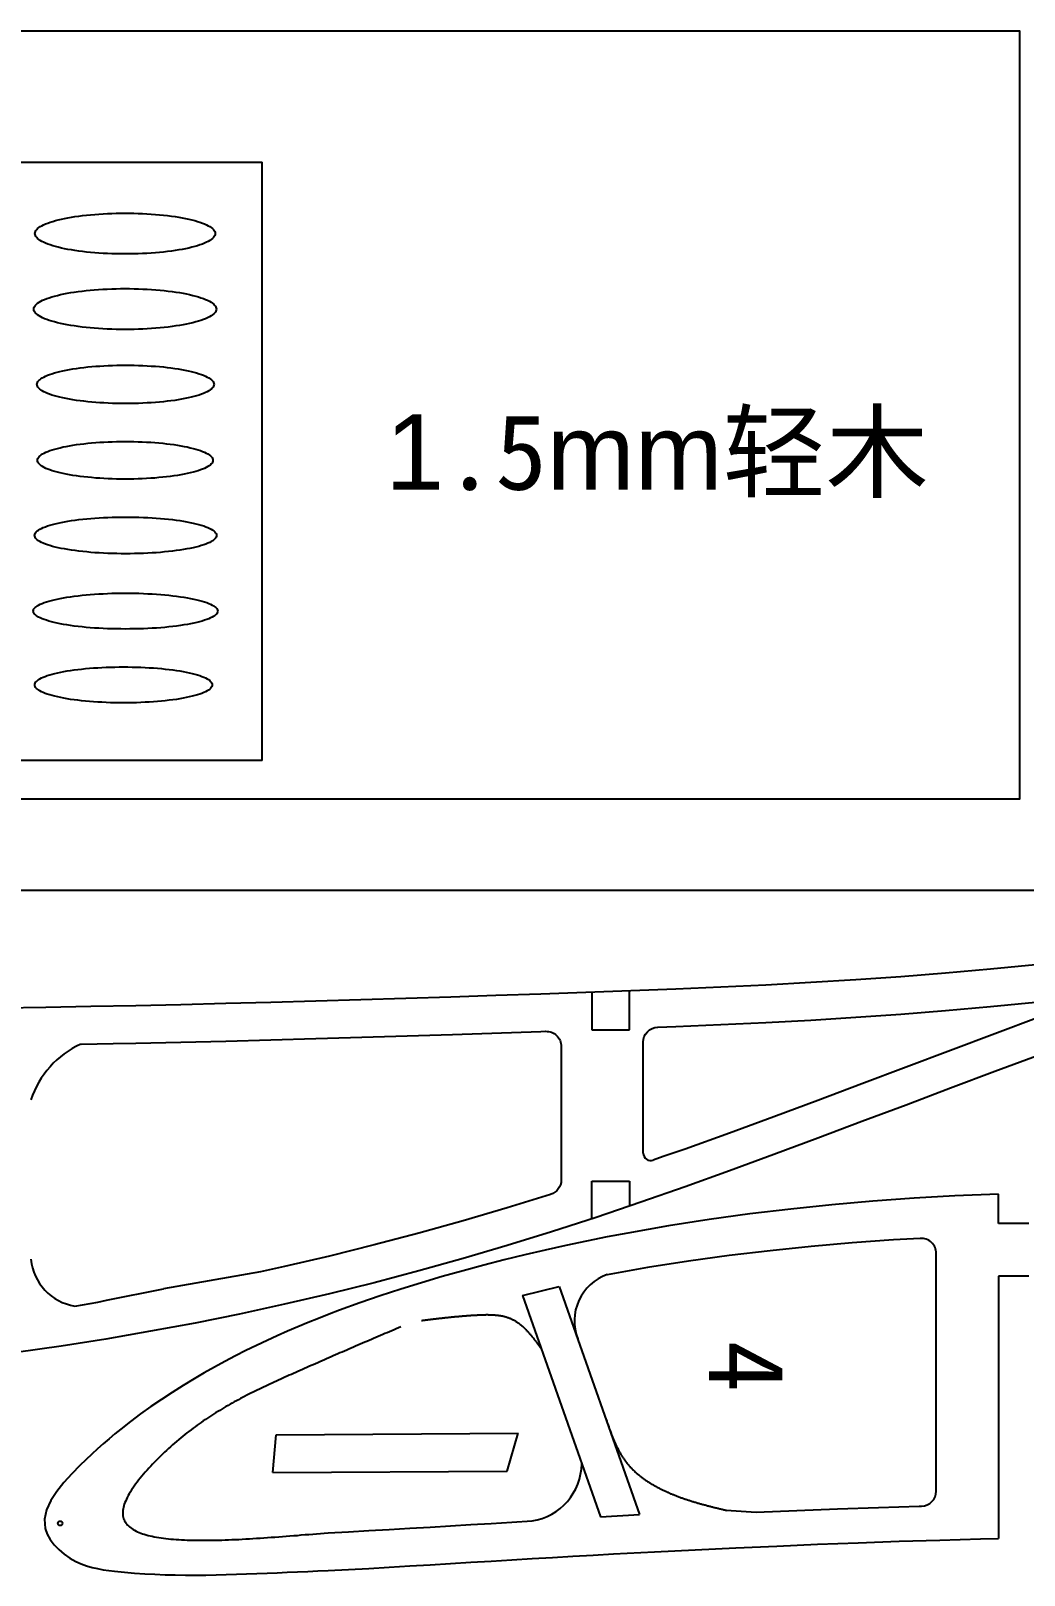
# Model space of a CAD drawing. Header units: inches. Extents: x 33 to 1703, y 106 to 883.
# Drawn here: x 263.7 to 395.2, y 634.8 to 839.3 of the extents above; entities that cross this region are included whole.
import ezdxf

# ---------------------------------------------------------------- set-up
doc = ezdxf.new("R2010")
doc.units = ezdxf.units.IN
doc.header["$MEASUREMENT"] = 0
doc.layers.add('7', color=7, linetype='Continuous')
doc.styles.get("Standard").update_dxf_attribs({"font": 'arial.ttf'})
doc.styles.add('样式_4', font='txt', dxfattribs={"height": 10})

msp = doc.modelspace()

# ---------------------------------------------------------------- linework, layer by layer
at = {"color": 0}
for p, q in [((258.41, 821.95), (294.32, 821.95)), ((294.32, 742.7), (294.32, 821.95)), ((294.32, 742.7), (261.13, 742.7))]:
    msp.add_line(p, q, dxfattribs=at)
msp.add_line((1034.3, 725.47), (34.3, 725.47))
at = {"color": 3}
for p, q in [((337.95, 712.03), (337.95, 707.03)), ((342.95, 707.03), (342.95, 712.21)), ((305.99, 705.98), (319.52, 706.4)), ((337.95, 707.03), (342.95, 707.03)), ((270.33, 705.12), (274.6, 705.19)), ((344.75, 690.68), (344.75, 692.09)), ((347.41, 690.21), (346.08, 689.74)), ((337.95, 681.98), (337.95, 686.98)), ((337.95, 686.98), (342.95, 686.98)), ((342.95, 686.98), (342.95, 683.66)), ((391.79, 681.37), (391.79, 685.25)), ((395.79, 681.37), (391.79, 681.37)), ((294.09, 674.96), (281.24, 672.69)), ((395.79, 674.37), (391.79, 674.37)), ((391.79, 674.37), (391.79, 639.63)), ((272.55, 670.93), (273.72, 671.2)), ((273.72, 671.2), (281.24, 672.69)), ((328.76, 671.81), (333.63, 673.02)), ((328.76, 671.81), (339.08, 642.51)), ((333.63, 673.02), (344.28, 642.78)), ((269.53, 670.42), (272.55, 670.93)), ((339.08, 642.51), (344.28, 642.78))]:
    msp.add_line(p, q, dxfattribs=at)
at = {"color": 4}
for p, q in [((295.7, 648.35), (296.15, 653.35)), ((296.15, 653.35), (328.21, 653.56)), ((326.76, 648.56), (328.21, 653.56)), ((295.7, 648.35), (326.76, 648.56))]:
    msp.add_line(p, q, dxfattribs=at)
msp.add_lwpolyline([(35.84, 839.35), (394.56, 839.35), (394.56, 737.58), (35.84, 737.58)], close=True)
at = {"color": 0}
for points in [[(288.09, 812.49, 0), (288.07, 812.36, 0), (288.03, 812.23, 0), (287.96, 812.1, 0), (287.86, 811.97, 0), (287.73, 811.84, 0), (287.57, 811.71, 0), (287.39, 811.58, 0), (287.18, 811.46, 0), (286.94, 811.34, 0), (286.68, 811.22, 0), (286.39, 811.1, 0), (286.08, 810.99, 0), (285.74, 810.88, 0), (285.38, 810.78, 0), (285, 810.68, 0), (284.59, 810.58, 0), (284.17, 810.49, 0), (283.73, 810.4, 0), (283.27, 810.32, 0), (282.79, 810.25, 0), (282.29, 810.17, 0), (281.78, 810.11, 0), (281.26, 810.05, 0), (280.73, 810, 0), (280.18, 809.95, 0), (279.62, 809.91, 0), (279.06, 809.87, 0), (278.49, 809.84, 0), (277.91, 809.82, 0), (277.33, 809.8, 0), (276.75, 809.79, 0), (276.16, 809.79, 0), (275.58, 809.79, 0), (274.99, 809.8, 0), (274.41, 809.82, 0), (273.83, 809.84, 0), (273.26, 809.87, 0), (272.7, 809.91, 0), (272.14, 809.95, 0), (271.6, 810, 0), (271.06, 810.05, 0), (270.54, 810.11, 0), (270.03, 810.17, 0), (269.53, 810.25, 0), (269.06, 810.32, 0), (268.59, 810.4, 0), (268.15, 810.49, 0), (267.73, 810.58, 0), (267.32, 810.68, 0), (266.94, 810.78, 0), (266.58, 810.88, 0), (266.24, 810.99, 0), (265.93, 811.1, 0), (265.64, 811.22, 0), (265.38, 811.34, 0), (265.14, 811.46, 0), (264.93, 811.58, 0), (264.75, 811.71, 0), (264.59, 811.84, 0), (264.46, 811.97, 0), (264.36, 812.1, 0), (264.29, 812.23, 0), (264.25, 812.36, 0), (264.23, 812.49, 0), (264.25, 812.63, 0), (264.29, 812.76, 0), (264.36, 812.89, 0), (264.46, 813.02, 0), (264.59, 813.15, 0), (264.75, 813.28, 0), (264.93, 813.41, 0), (265.14, 813.53, 0), (265.38, 813.65, 0), (265.64, 813.77, 0), (265.93, 813.89, 0), (266.24, 814, 0), (266.58, 814.11, 0), (266.94, 814.21, 0), (267.32, 814.31, 0), (267.73, 814.41, 0), (268.15, 814.5, 0), (268.59, 814.59, 0), (269.06, 814.67, 0), (269.53, 814.74, 0), (270.03, 814.81, 0), (270.54, 814.88, 0), (271.06, 814.94, 0), (271.6, 814.99, 0), (272.14, 815.04, 0), (272.7, 815.08, 0), (273.26, 815.12, 0), (273.83, 815.15, 0), (274.41, 815.17, 0), (274.99, 815.19, 0), (275.58, 815.2, 0), (276.16, 815.2, 0), (276.75, 815.2, 0), (277.33, 815.19, 0), (277.91, 815.17, 0), (278.49, 815.15, 0), (279.06, 815.12, 0), (279.62, 815.08, 0), (280.18, 815.04, 0), (280.73, 814.99, 0), (281.26, 814.94, 0), (281.78, 814.88, 0), (282.29, 814.81, 0), (282.79, 814.74, 0), (283.27, 814.67, 0), (283.73, 814.59, 0), (284.17, 814.5, 0), (284.59, 814.41, 0), (285, 814.31, 0), (285.38, 814.21, 0), (285.74, 814.11, 0), (286.08, 814, 0), (286.39, 813.89, 0), (286.68, 813.77, 0), (286.94, 813.65, 0), (287.18, 813.53, 0), (287.39, 813.41, 0), (287.57, 813.28, 0), (287.73, 813.15, 0), (287.86, 813.02, 0), (287.96, 812.89, 0), (288.03, 812.76, 0), (288.07, 812.63, 0), (288.09, 812.49, 0)], [(288.25, 802.49, 0), (288.23, 802.36, 0), (288.19, 802.23, 0), (288.12, 802.1, 0), (288.02, 801.97, 0), (287.89, 801.84, 0), (287.73, 801.71, 0), (287.54, 801.58, 0), (287.33, 801.46, 0), (287.09, 801.34, 0), (286.82, 801.22, 0), (286.53, 801.1, 0), (286.21, 800.99, 0), (285.87, 800.88, 0), (285.51, 800.78, 0), (285.12, 800.68, 0), (284.71, 800.58, 0), (284.28, 800.49, 0), (283.83, 800.4, 0), (283.36, 800.32, 0), (282.88, 800.25, 0), (282.38, 800.17, 0), (281.86, 800.11, 0), (281.33, 800.05, 0), (280.79, 800, 0), (280.23, 799.95, 0), (279.67, 799.91, 0), (279.1, 799.87, 0), (278.52, 799.84, 0), (277.93, 799.82, 0), (277.35, 799.8, 0), (276.75, 799.79, 0), (276.16, 799.79, 0), (275.57, 799.79, 0), (274.98, 799.8, 0), (274.39, 799.82, 0), (273.8, 799.84, 0), (273.22, 799.87, 0), (272.65, 799.91, 0), (272.09, 799.95, 0), (271.53, 800, 0), (270.99, 800.05, 0), (270.46, 800.11, 0), (269.95, 800.17, 0), (269.44, 800.25, 0), (268.96, 800.32, 0), (268.49, 800.4, 0), (268.04, 800.49, 0), (267.61, 800.58, 0), (267.2, 800.68, 0), (266.82, 800.78, 0), (266.45, 800.88, 0), (266.11, 800.99, 0), (265.79, 801.1, 0), (265.5, 801.22, 0), (265.23, 801.34, 0), (264.99, 801.46, 0), (264.78, 801.58, 0), (264.59, 801.71, 0), (264.43, 801.84, 0), (264.3, 801.97, 0), (264.2, 802.1, 0), (264.13, 802.23, 0), (264.09, 802.36, 0), (264.07, 802.49, 0), (264.09, 802.63, 0), (264.13, 802.76, 0), (264.2, 802.89, 0), (264.3, 803.02, 0), (264.43, 803.15, 0), (264.59, 803.28, 0), (264.78, 803.41, 0), (264.99, 803.53, 0), (265.23, 803.65, 0), (265.5, 803.77, 0), (265.79, 803.89, 0), (266.11, 804, 0), (266.45, 804.11, 0), (266.82, 804.21, 0), (267.2, 804.31, 0), (267.61, 804.41, 0), (268.04, 804.5, 0), (268.49, 804.59, 0), (268.96, 804.67, 0), (269.44, 804.74, 0), (269.95, 804.81, 0), (270.46, 804.88, 0), (270.99, 804.94, 0), (271.53, 804.99, 0), (272.09, 805.04, 0), (272.65, 805.08, 0), (273.22, 805.12, 0), (273.8, 805.15, 0), (274.39, 805.17, 0), (274.98, 805.19, 0), (275.57, 805.2, 0), (276.16, 805.2, 0), (276.75, 805.2, 0), (277.35, 805.19, 0), (277.93, 805.17, 0), (278.52, 805.15, 0), (279.1, 805.12, 0), (279.67, 805.08, 0), (280.23, 805.04, 0), (280.79, 804.99, 0), (281.33, 804.94, 0), (281.86, 804.88, 0), (282.38, 804.81, 0), (282.88, 804.74, 0), (283.36, 804.67, 0), (283.83, 804.59, 0), (284.28, 804.5, 0), (284.71, 804.41, 0), (285.12, 804.31, 0), (285.51, 804.21, 0), (285.87, 804.11, 0), (286.21, 804, 0), (286.53, 803.89, 0), (286.82, 803.77, 0), (287.09, 803.65, 0), (287.33, 803.53, 0), (287.54, 803.41, 0), (287.73, 803.28, 0), (287.89, 803.15, 0), (288.02, 803.02, 0), (288.12, 802.89, 0), (288.19, 802.76, 0), (288.23, 802.63, 0), (288.25, 802.49, 0)], [(287.94, 792.52, 0), (287.92, 792.39, 0), (287.88, 792.27, 0), (287.81, 792.14, 0), (287.71, 792.02, 0), (287.59, 791.9, 0), (287.43, 791.78, 0), (287.25, 791.66, 0), (287.05, 791.54, 0), (286.81, 791.43, 0), (286.55, 791.32, 0), (286.27, 791.21, 0), (285.96, 791.1, 0), (285.63, 791, 0), (285.28, 790.9, 0), (284.9, 790.81, 0), (284.51, 790.72, 0), (284.09, 790.63, 0), (283.65, 790.55, 0), (283.2, 790.47, 0), (282.73, 790.4, 0), (282.24, 790.34, 0), (281.74, 790.27, 0), (281.23, 790.22, 0), (280.7, 790.17, 0), (280.17, 790.12, 0), (279.62, 790.08, 0), (279.07, 790.05, 0), (278.51, 790.02, 0), (277.94, 790, 0), (277.37, 789.99, 0), (276.8, 789.98, 0), (276.22, 789.97, 0), (275.65, 789.98, 0), (275.07, 789.99, 0), (274.5, 790, 0), (273.94, 790.02, 0), (273.37, 790.05, 0), (272.82, 790.08, 0), (272.27, 790.12, 0), (271.74, 790.17, 0), (271.21, 790.22, 0), (270.7, 790.27, 0), (270.2, 790.34, 0), (269.71, 790.4, 0), (269.24, 790.47, 0), (268.79, 790.55, 0), (268.35, 790.63, 0), (267.94, 790.72, 0), (267.54, 790.81, 0), (267.16, 790.9, 0), (266.81, 791, 0), (266.48, 791.1, 0), (266.17, 791.21, 0), (265.89, 791.32, 0), (265.63, 791.43, 0), (265.4, 791.54, 0), (265.19, 791.66, 0), (265.01, 791.78, 0), (264.86, 791.9, 0), (264.73, 792.02, 0), (264.63, 792.14, 0), (264.56, 792.27, 0), (264.52, 792.39, 0), (264.5, 792.52, 0), (264.52, 792.64, 0), (264.56, 792.77, 0), (264.63, 792.89, 0), (264.73, 793.01, 0), (264.86, 793.13, 0), (265.01, 793.26, 0), (265.19, 793.37, 0), (265.4, 793.49, 0), (265.63, 793.6, 0), (265.89, 793.72, 0), (266.17, 793.82, 0), (266.48, 793.93, 0), (266.81, 794.03, 0), (267.16, 794.13, 0), (267.54, 794.22, 0), (267.94, 794.31, 0), (268.35, 794.4, 0), (268.79, 794.48, 0), (269.24, 794.56, 0), (269.71, 794.63, 0), (270.2, 794.7, 0), (270.7, 794.76, 0), (271.21, 794.82, 0), (271.74, 794.87, 0), (272.27, 794.91, 0), (272.82, 794.95, 0), (273.37, 794.98, 0), (273.94, 795.01, 0), (274.5, 795.03, 0), (275.07, 795.05, 0), (275.65, 795.06, 0), (276.22, 795.06, 0), (276.8, 795.06, 0), (277.37, 795.05, 0), (277.94, 795.03, 0), (278.51, 795.01, 0), (279.07, 794.98, 0), (279.62, 794.95, 0), (280.17, 794.91, 0), (280.7, 794.87, 0), (281.23, 794.82, 0), (281.74, 794.76, 0), (282.24, 794.7, 0), (282.73, 794.63, 0), (283.2, 794.56, 0), (283.65, 794.48, 0), (284.09, 794.4, 0), (284.51, 794.31, 0), (284.9, 794.22, 0), (285.28, 794.13, 0), (285.63, 794.03, 0), (285.96, 793.93, 0), (286.27, 793.82, 0), (286.55, 793.72, 0), (286.81, 793.6, 0), (287.05, 793.49, 0), (287.25, 793.37, 0), (287.43, 793.26, 0), (287.59, 793.13, 0), (287.71, 793.01, 0), (287.81, 792.89, 0), (287.88, 792.77, 0), (287.92, 792.64, 0), (287.94, 792.52, 0)], [(287.79, 782.46, 0), (287.78, 782.34, 0), (287.74, 782.21, 0), (287.67, 782.09, 0), (287.57, 781.97, 0), (287.45, 781.85, 0), (287.29, 781.74, 0), (287.12, 781.62, 0), (286.91, 781.51, 0), (286.68, 781.39, 0), (286.42, 781.28, 0), (286.14, 781.18, 0), (285.84, 781.07, 0), (285.51, 780.98, 0), (285.16, 780.88, 0), (284.79, 780.79, 0), (284.39, 780.7, 0), (283.98, 780.61, 0), (283.55, 780.53, 0), (283.1, 780.46, 0), (282.63, 780.39, 0), (282.15, 780.32, 0), (281.65, 780.26, 0), (281.15, 780.21, 0), (280.62, 780.16, 0), (280.09, 780.11, 0), (279.55, 780.08, 0), (279, 780.04, 0), (278.44, 780.02, 0), (277.88, 780, 0), (277.32, 779.98, 0), (276.75, 779.97, 0), (276.18, 779.97, 0), (275.61, 779.97, 0), (275.04, 779.98, 0), (274.47, 780, 0), (273.91, 780.02, 0), (273.36, 780.04, 0), (272.81, 780.08, 0), (272.27, 780.11, 0), (271.73, 780.16, 0), (271.21, 780.21, 0), (270.7, 780.26, 0), (270.21, 780.32, 0), (269.73, 780.39, 0), (269.26, 780.46, 0), (268.81, 780.53, 0), (268.38, 780.61, 0), (267.96, 780.7, 0), (267.57, 780.79, 0), (267.2, 780.88, 0), (266.85, 780.98, 0), (266.52, 781.07, 0), (266.22, 781.18, 0), (265.93, 781.28, 0), (265.68, 781.39, 0), (265.45, 781.51, 0), (265.24, 781.62, 0), (265.06, 781.74, 0), (264.91, 781.85, 0), (264.79, 781.97, 0), (264.69, 782.09, 0), (264.62, 782.21, 0), (264.58, 782.34, 0), (264.56, 782.46, 0), (264.58, 782.58, 0), (264.62, 782.7, 0), (264.69, 782.82, 0), (264.79, 782.94, 0), (264.91, 783.06, 0), (265.06, 783.18, 0), (265.24, 783.3, 0), (265.45, 783.41, 0), (265.68, 783.52, 0), (265.93, 783.63, 0), (266.22, 783.74, 0), (266.52, 783.84, 0), (266.85, 783.94, 0), (267.2, 784.04, 0), (267.57, 784.13, 0), (267.96, 784.22, 0), (268.38, 784.3, 0), (268.81, 784.38, 0), (269.26, 784.46, 0), (269.73, 784.53, 0), (270.21, 784.59, 0), (270.7, 784.65, 0), (271.21, 784.71, 0), (271.73, 784.76, 0), (272.27, 784.8, 0), (272.81, 784.84, 0), (273.36, 784.87, 0), (273.91, 784.9, 0), (274.47, 784.92, 0), (275.04, 784.93, 0), (275.61, 784.94, 0), (276.18, 784.95, 0), (276.75, 784.94, 0), (277.32, 784.93, 0), (277.88, 784.92, 0), (278.44, 784.9, 0), (279, 784.87, 0), (279.55, 784.84, 0), (280.09, 784.8, 0), (280.62, 784.76, 0), (281.15, 784.71, 0), (281.65, 784.65, 0), (282.15, 784.59, 0), (282.63, 784.53, 0), (283.1, 784.46, 0), (283.55, 784.38, 0), (283.98, 784.3, 0), (284.39, 784.22, 0), (284.79, 784.13, 0), (285.16, 784.04, 0), (285.51, 783.94, 0), (285.84, 783.84, 0), (286.14, 783.74, 0), (286.42, 783.63, 0), (286.68, 783.52, 0), (286.91, 783.41, 0), (287.12, 783.3, 0), (287.29, 783.18, 0), (287.45, 783.06, 0), (287.57, 782.94, 0), (287.67, 782.82, 0), (287.74, 782.7, 0), (287.78, 782.58, 0), (287.79, 782.46, 0)], [(288.28, 772.51, 0), (288.27, 772.39, 0), (288.22, 772.27, 0), (288.15, 772.15, 0), (288.05, 772.04, 0), (287.92, 771.92, 0), (287.76, 771.8, 0), (287.58, 771.69, 0), (287.36, 771.58, 0), (287.12, 771.47, 0), (286.86, 771.36, 0), (286.57, 771.26, 0), (286.25, 771.16, 0), (285.91, 771.06, 0), (285.55, 770.97, 0), (285.16, 770.88, 0), (284.75, 770.79, 0), (284.32, 770.71, 0), (283.88, 770.63, 0), (283.41, 770.56, 0), (282.93, 770.49, 0), (282.43, 770.42, 0), (281.91, 770.36, 0), (281.38, 770.31, 0), (280.84, 770.26, 0), (280.29, 770.22, 0), (279.73, 770.18, 0), (279.16, 770.15, 0), (278.58, 770.12, 0), (278, 770.1, 0), (277.41, 770.09, 0), (276.82, 770.08, 0), (276.23, 770.08, 0), (275.64, 770.08, 0), (275.05, 770.09, 0), (274.46, 770.1, 0), (273.88, 770.12, 0), (273.3, 770.15, 0), (272.73, 770.18, 0), (272.17, 770.22, 0), (271.62, 770.26, 0), (271.08, 770.31, 0), (270.55, 770.36, 0), (270.04, 770.42, 0), (269.54, 770.49, 0), (269.05, 770.56, 0), (268.59, 770.63, 0), (268.14, 770.71, 0), (267.71, 770.79, 0), (267.3, 770.88, 0), (266.92, 770.97, 0), (266.55, 771.06, 0), (266.21, 771.16, 0), (265.9, 771.26, 0), (265.61, 771.36, 0), (265.34, 771.47, 0), (265.1, 771.58, 0), (264.89, 771.69, 0), (264.7, 771.8, 0), (264.54, 771.92, 0), (264.41, 772.04, 0), (264.31, 772.15, 0), (264.24, 772.27, 0), (264.2, 772.39, 0), (264.18, 772.51, 0), (264.2, 772.63, 0), (264.24, 772.75, 0), (264.31, 772.87, 0), (264.41, 772.99, 0), (264.54, 773.1, 0), (264.7, 773.22, 0), (264.89, 773.33, 0), (265.1, 773.44, 0), (265.34, 773.55, 0), (265.61, 773.66, 0), (265.9, 773.76, 0), (266.21, 773.86, 0), (266.55, 773.96, 0), (266.92, 774.05, 0), (267.3, 774.15, 0), (267.71, 774.23, 0), (268.14, 774.31, 0), (268.59, 774.39, 0), (269.05, 774.47, 0), (269.54, 774.53, 0), (270.04, 774.6, 0), (270.55, 774.66, 0), (271.08, 774.71, 0), (271.62, 774.76, 0), (272.17, 774.8, 0), (272.73, 774.84, 0), (273.3, 774.87, 0), (273.88, 774.9, 0), (274.46, 774.92, 0), (275.05, 774.93, 0), (275.64, 774.94, 0), (276.23, 774.94, 0), (276.82, 774.94, 0), (277.41, 774.93, 0), (278, 774.92, 0), (278.58, 774.9, 0), (279.16, 774.87, 0), (279.73, 774.84, 0), (280.29, 774.8, 0), (280.84, 774.76, 0), (281.38, 774.71, 0), (281.91, 774.66, 0), (282.43, 774.6, 0), (282.93, 774.53, 0), (283.41, 774.47, 0), (283.88, 774.39, 0), (284.32, 774.31, 0), (284.75, 774.23, 0), (285.16, 774.15, 0), (285.55, 774.05, 0), (285.91, 773.96, 0), (286.25, 773.86, 0), (286.57, 773.76, 0), (286.86, 773.66, 0), (287.12, 773.55, 0), (287.36, 773.44, 0), (287.58, 773.33, 0), (287.76, 773.22, 0), (287.92, 773.1, 0), (288.05, 772.99, 0), (288.15, 772.87, 0), (288.22, 772.75, 0), (288.27, 772.63, 0), (288.28, 772.51, 0)], [(288.42, 762.48, 0), (288.41, 762.37, 0), (288.36, 762.25, 0), (288.29, 762.13, 0), (288.19, 762.02, 0), (288.05, 761.9, 0), (287.9, 761.79, 0), (287.71, 761.68, 0), (287.49, 761.57, 0), (287.25, 761.47, 0), (286.98, 761.36, 0), (286.68, 761.26, 0), (286.36, 761.16, 0), (286.02, 761.07, 0), (285.65, 760.97, 0), (285.26, 760.88, 0), (284.84, 760.8, 0), (284.41, 760.72, 0), (283.96, 760.64, 0), (283.48, 760.57, 0), (282.99, 760.5, 0), (282.49, 760.44, 0), (281.97, 760.38, 0), (281.43, 760.33, 0), (280.88, 760.28, 0), (280.32, 760.24, 0), (279.76, 760.21, 0), (279.18, 760.17, 0), (278.59, 760.15, 0), (278, 760.13, 0), (277.41, 760.11, 0), (276.81, 760.11, 0), (276.21, 760.1, 0), (275.61, 760.11, 0), (275.01, 760.11, 0), (274.42, 760.13, 0), (273.83, 760.15, 0), (273.24, 760.17, 0), (272.67, 760.21, 0), (272.1, 760.24, 0), (271.54, 760.28, 0), (270.99, 760.33, 0), (270.46, 760.38, 0), (269.93, 760.44, 0), (269.43, 760.5, 0), (268.94, 760.57, 0), (268.47, 760.64, 0), (268.01, 760.72, 0), (267.58, 760.8, 0), (267.16, 760.88, 0), (266.77, 760.97, 0), (266.4, 761.07, 0), (266.06, 761.16, 0), (265.74, 761.26, 0), (265.44, 761.36, 0), (265.17, 761.47, 0), (264.93, 761.57, 0), (264.71, 761.68, 0), (264.53, 761.79, 0), (264.37, 761.9, 0), (264.24, 762.02, 0), (264.13, 762.13, 0), (264.06, 762.25, 0), (264.02, 762.37, 0), (264, 762.48, 0), (264.02, 762.6, 0), (264.06, 762.72, 0), (264.13, 762.83, 0), (264.24, 762.95, 0), (264.37, 763.06, 0), (264.53, 763.17, 0), (264.71, 763.28, 0), (264.93, 763.39, 0), (265.17, 763.5, 0), (265.44, 763.61, 0), (265.74, 763.71, 0), (266.06, 763.81, 0), (266.4, 763.9, 0), (266.77, 763.99, 0), (267.16, 764.08, 0), (267.58, 764.17, 0), (268.01, 764.25, 0), (268.47, 764.32, 0), (268.94, 764.39, 0), (269.43, 764.46, 0), (269.93, 764.52, 0), (270.46, 764.58, 0), (270.99, 764.63, 0), (271.54, 764.68, 0), (272.1, 764.72, 0), (272.67, 764.76, 0), (273.24, 764.79, 0), (273.83, 764.82, 0), (274.42, 764.84, 0), (275.01, 764.85, 0), (275.61, 764.86, 0), (276.21, 764.86, 0), (276.81, 764.86, 0), (277.41, 764.85, 0), (278, 764.84, 0), (278.59, 764.82, 0), (279.18, 764.79, 0), (279.76, 764.76, 0), (280.32, 764.72, 0), (280.88, 764.68, 0), (281.43, 764.63, 0), (281.97, 764.58, 0), (282.49, 764.52, 0), (282.99, 764.46, 0), (283.48, 764.39, 0), (283.96, 764.32, 0), (284.41, 764.25, 0), (284.84, 764.17, 0), (285.26, 764.08, 0), (285.65, 763.99, 0), (286.02, 763.9, 0), (286.36, 763.81, 0), (286.68, 763.71, 0), (286.98, 763.61, 0), (287.25, 763.5, 0), (287.49, 763.39, 0), (287.71, 763.28, 0), (287.9, 763.17, 0), (288.05, 763.06, 0), (288.19, 762.95, 0), (288.29, 762.83, 0), (288.36, 762.72, 0), (288.41, 762.6, 0), (288.42, 762.48, 0)], [(287.71, 752.71, 0), (287.69, 752.59, 0), (287.65, 752.47, 0), (287.58, 752.36, 0), (287.48, 752.24, 0), (287.36, 752.13, 0), (287.2, 752.02, 0), (287.02, 751.9, 0), (286.81, 751.8, 0), (286.58, 751.69, 0), (286.32, 751.58, 0), (286.04, 751.48, 0), (285.73, 751.38, 0), (285.4, 751.29, 0), (285.04, 751.2, 0), (284.66, 751.11, 0), (284.27, 751.02, 0), (283.85, 750.94, 0), (283.41, 750.87, 0), (282.96, 750.79, 0), (282.48, 750.73, 0), (282, 750.66, 0), (281.49, 750.61, 0), (280.98, 750.55, 0), (280.45, 750.51, 0), (279.91, 750.47, 0), (279.37, 750.43, 0), (278.81, 750.4, 0), (278.25, 750.37, 0), (277.68, 750.35, 0), (277.1, 750.34, 0), (276.53, 750.33, 0), (275.95, 750.33, 0), (275.38, 750.33, 0), (274.8, 750.34, 0), (274.23, 750.35, 0), (273.66, 750.37, 0), (273.1, 750.4, 0), (272.54, 750.43, 0), (271.99, 750.47, 0), (271.45, 750.51, 0), (270.93, 750.55, 0), (270.41, 750.61, 0), (269.91, 750.66, 0), (269.42, 750.73, 0), (268.95, 750.79, 0), (268.49, 750.87, 0), (268.06, 750.94, 0), (267.64, 751.02, 0), (267.24, 751.11, 0), (266.86, 751.2, 0), (266.51, 751.29, 0), (266.18, 751.38, 0), (265.87, 751.48, 0), (265.58, 751.58, 0), (265.32, 751.69, 0), (265.09, 751.8, 0), (264.88, 751.9, 0), (264.7, 752.02, 0), (264.55, 752.13, 0), (264.42, 752.24, 0), (264.32, 752.36, 0), (264.25, 752.47, 0), (264.21, 752.59, 0), (264.2, 752.71, 0), (264.21, 752.82, 0), (264.25, 752.94, 0), (264.32, 753.06, 0), (264.42, 753.17, 0), (264.55, 753.28, 0), (264.7, 753.4, 0), (264.88, 753.51, 0), (265.09, 753.62, 0), (265.32, 753.72, 0), (265.58, 753.83, 0), (265.87, 753.93, 0), (266.18, 754.03, 0), (266.51, 754.12, 0), (266.86, 754.22, 0), (267.24, 754.3, 0), (267.64, 754.39, 0), (268.06, 754.47, 0), (268.49, 754.55, 0), (268.95, 754.62, 0), (269.42, 754.69, 0), (269.91, 754.75, 0), (270.41, 754.81, 0), (270.93, 754.86, 0), (271.45, 754.91, 0), (271.99, 754.95, 0), (272.54, 754.98, 0), (273.1, 755.02, 0), (273.66, 755.04, 0), (274.23, 755.06, 0), (274.8, 755.07, 0), (275.38, 755.08, 0), (275.95, 755.09, 0), (276.53, 755.08, 0), (277.1, 755.07, 0), (277.68, 755.06, 0), (278.25, 755.04, 0), (278.81, 755.02, 0), (279.37, 754.98, 0), (279.91, 754.95, 0), (280.45, 754.91, 0), (280.98, 754.86, 0), (281.49, 754.81, 0), (282, 754.75, 0), (282.48, 754.69, 0), (282.96, 754.62, 0), (283.41, 754.55, 0), (283.85, 754.47, 0), (284.27, 754.39, 0), (284.66, 754.3, 0), (285.04, 754.22, 0), (285.4, 754.12, 0), (285.73, 754.03, 0), (286.04, 753.93, 0), (286.32, 753.83, 0), (286.58, 753.72, 0), (286.81, 753.62, 0), (287.02, 753.51, 0), (287.2, 753.4, 0), (287.36, 753.28, 0), (287.48, 753.17, 0), (287.58, 753.06, 0), (287.65, 752.94, 0), (287.69, 752.82, 0), (287.71, 752.71, 0)]]:
    msp.add_polyline3d(points, dxfattribs=at)
at = {"color": 3}
for points in [[(315.4, 668.51, 0), (315.49, 668.52, 0), (315.58, 668.53, 0), (315.67, 668.54, 0), (315.76, 668.55, 0), (315.85, 668.56, 0), (315.93, 668.58, 0), (316.02, 668.59, 0), (316.11, 668.6, 0), (316.2, 668.61, 0), (316.29, 668.62, 0), (316.38, 668.63, 0), (316.47, 668.64, 0), (316.56, 668.65, 0), (316.65, 668.66, 0), (316.74, 668.67, 0), (316.83, 668.68, 0), (316.92, 668.69, 0), (317.01, 668.71, 0), (317.1, 668.72, 0), (317.19, 668.73, 0), (317.28, 668.74, 0), (317.37, 668.75, 0), (317.46, 668.76, 0), (317.55, 668.77, 0), (317.64, 668.78, 0), (317.73, 668.79, 0), (317.82, 668.8, 0), (317.91, 668.81, 0), (318, 668.82, 0), (318.09, 668.83, 0), (318.19, 668.84, 0), (318.28, 668.85, 0), (318.37, 668.86, 0), (318.46, 668.87, 0), (318.55, 668.88, 0), (318.64, 668.89, 0), (318.73, 668.9, 0), (318.82, 668.91, 0), (318.91, 668.92, 0), (319, 668.93, 0), (319.09, 668.94, 0), (319.19, 668.95, 0), (319.28, 668.96, 0), (319.37, 668.97, 0), (319.46, 668.98, 0), (319.55, 668.98, 0), (319.64, 668.99, 0), (319.73, 669, 0), (319.83, 669.01, 0), (319.92, 669.02, 0), (320.01, 669.03, 0), (320.1, 669.04, 0), (320.19, 669.05, 0), (320.29, 669.05, 0), (320.38, 669.06, 0), (320.47, 669.07, 0), (320.56, 669.08, 0), (320.66, 669.09, 0), (320.75, 669.09, 0), (320.84, 669.1, 0), (320.94, 669.11, 0), (321.03, 669.12, 0), (321.12, 669.12, 0), (321.22, 669.13, 0), (321.31, 669.14, 0), (321.4, 669.15, 0), (321.5, 669.15, 0), (321.59, 669.16, 0), (321.69, 669.17, 0), (321.78, 669.17, 0), (321.87, 669.18, 0), (321.97, 669.19, 0), (322.06, 669.19, 0), (322.16, 669.2, 0), (322.25, 669.21, 0), (322.35, 669.21, 0), (322.44, 669.22, 0), (322.54, 669.22, 0), (322.63, 669.23, 0), (322.73, 669.23, 0), (322.82, 669.24, 0), (322.92, 669.24, 0), (323.02, 669.25, 0), (323.11, 669.25, 0), (323.21, 669.26, 0), (323.3, 669.26, 0), (323.4, 669.26, 0), (323.5, 669.27, 0), (323.59, 669.27, 0), (323.69, 669.27, 0), (323.78, 669.27, 0), (323.88, 669.27, 0), (323.97, 669.28, 0), (324.07, 669.28, 0), (324.17, 669.28, 0), (324.26, 669.27, 0), (324.36, 669.27, 0), (324.45, 669.27, 0), (324.55, 669.27, 0), (324.64, 669.26, 0), (324.73, 669.26, 0), (324.83, 669.26, 0), (324.92, 669.25, 0), (325.02, 669.24, 0), (325.11, 669.24, 0), (325.2, 669.23, 0), (325.29, 669.22, 0), (325.39, 669.21, 0), (325.48, 669.2, 0), (325.57, 669.19, 0), (325.66, 669.18, 0), (325.75, 669.16, 0), (325.84, 669.15, 0), (325.93, 669.13, 0), (326.02, 669.12, 0), (326.11, 669.1, 0), (326.2, 669.08, 0), (326.28, 669.06, 0), (326.37, 669.04, 0), (326.46, 669.02, 0), (326.54, 668.99, 0), (326.63, 668.97, 0), (326.71, 668.94, 0), (326.8, 668.92, 0), (326.88, 668.89, 0), (326.97, 668.86, 0), (327.05, 668.83, 0), (327.13, 668.79, 0), (327.21, 668.76, 0), (327.29, 668.72, 0), (327.37, 668.69, 0), (327.45, 668.65, 0), (327.53, 668.61, 0), (327.6, 668.57, 0), (327.68, 668.53, 0), (327.76, 668.48, 0), (327.83, 668.44, 0), (327.91, 668.39, 0), (327.98, 668.34, 0), (328.05, 668.29, 0), (328.13, 668.25, 0), (328.2, 668.19, 0), (328.27, 668.14, 0), (328.34, 668.09, 0), (328.41, 668.03, 0), (328.48, 667.98, 0), (328.55, 667.92, 0), (328.62, 667.86, 0), (328.69, 667.81, 0), (328.76, 667.75, 0), (328.82, 667.69, 0), (328.89, 667.62, 0), (328.96, 667.56, 0), (329.02, 667.5, 0), (329.09, 667.43, 0), (329.15, 667.37, 0), (329.22, 667.3, 0), (329.28, 667.24, 0), (329.35, 667.17, 0), (329.41, 667.1, 0), (329.47, 667.03, 0), (329.54, 666.96, 0), (329.6, 666.89, 0), (329.66, 666.82, 0), (329.72, 666.75, 0), (329.78, 666.68, 0), (329.84, 666.6, 0), (329.9, 666.53, 0), (329.97, 666.46, 0), (330.03, 666.38, 0), (330.09, 666.31, 0), (330.15, 666.23, 0), (330.21, 666.16, 0), (330.26, 666.08, 0), (330.32, 666, 0), (330.38, 665.93, 0), (330.44, 665.85, 0), (330.5, 665.77, 0), (330.56, 665.69, 0), (330.62, 665.62, 0), (330.68, 665.54, 0), (330.73, 665.46, 0), (330.79, 665.38, 0), (330.85, 665.3, 0), (330.91, 665.22, 0), (330.96, 665.14, 0), (331.02, 665.06, 0), (331.08, 664.98, 0), (331.14, 664.9, 0), (331.2, 664.82, 0), (331.25, 664.74, 0)], [(312.67, 667.66, 0), (312.37, 667.53, 0), (312.07, 667.4, 0), (311.77, 667.27, 0), (311.47, 667.15, 0), (311.17, 667.02, 0), (310.87, 666.89, 0), (310.57, 666.76, 0), (310.27, 666.63, 0), (309.97, 666.5, 0), (309.67, 666.38, 0), (309.37, 666.25, 0), (309.07, 666.12, 0), (308.77, 665.99, 0), (308.47, 665.86, 0), (308.17, 665.73, 0), (307.88, 665.61, 0), (307.58, 665.48, 0), (307.28, 665.35, 0), (306.98, 665.22, 0), (306.68, 665.09, 0), (306.39, 664.96, 0), (306.09, 664.84, 0), (305.79, 664.71, 0), (305.5, 664.58, 0), (305.2, 664.45, 0), (304.9, 664.32, 0), (304.61, 664.2, 0), (304.31, 664.07, 0), (304.02, 663.94, 0), (303.72, 663.81, 0), (303.43, 663.68, 0), (303.13, 663.55, 0), (302.84, 663.42, 0), (302.54, 663.3, 0), (302.25, 663.17, 0), (301.96, 663.04, 0), (301.66, 662.91, 0), (301.37, 662.78, 0), (301.08, 662.65, 0), (300.79, 662.53, 0), (300.5, 662.4, 0), (300.21, 662.27, 0), (299.92, 662.14, 0), (299.63, 662.01, 0), (299.34, 661.88, 0), (299.05, 661.75, 0), (298.76, 661.63, 0), (298.47, 661.5, 0), (298.19, 661.37, 0), (297.9, 661.24, 0), (297.61, 661.11, 0), (297.33, 660.98, 0), (297.04, 660.85, 0), (296.76, 660.73, 0), (296.47, 660.6, 0), (296.19, 660.47, 0), (295.91, 660.34, 0), (295.63, 660.21, 0), (295.34, 660.08, 0), (295.06, 659.95, 0), (294.78, 659.81, 0), (294.5, 659.68, 0), (294.22, 659.55, 0), (293.94, 659.41, 0), (293.66, 659.28, 0), (293.38, 659.14, 0), (293.1, 659.01, 0), (292.83, 658.87, 0), (292.55, 658.73, 0), (292.27, 658.59, 0), (291.99, 658.44, 0), (291.72, 658.3, 0), (291.44, 658.15, 0), (291.16, 658.01, 0), (290.89, 657.86, 0), (290.61, 657.71, 0), (290.34, 657.56, 0), (290.06, 657.4, 0), (289.79, 657.25, 0), (289.52, 657.09, 0), (289.24, 656.93, 0), (288.97, 656.77, 0), (288.69, 656.6, 0), (288.42, 656.43, 0), (288.15, 656.26, 0), (287.88, 656.09, 0), (287.6, 655.92, 0), (287.33, 655.74, 0), (287.06, 655.56, 0), (286.79, 655.38, 0), (286.52, 655.19, 0), (286.24, 655.01, 0), (285.97, 654.81, 0), (285.7, 654.62, 0), (285.43, 654.42, 0), (285.16, 654.22, 0), (284.89, 654.02, 0), (284.62, 653.81, 0), (284.35, 653.6, 0), (284.08, 653.38, 0), (283.8, 653.17, 0), (283.53, 652.95, 0), (283.26, 652.72, 0), (282.99, 652.49, 0), (282.72, 652.26, 0), (282.45, 652.02, 0), (282.18, 651.78, 0), (281.91, 651.54, 0), (281.64, 651.29, 0), (281.37, 651.04, 0), (281.11, 650.78, 0), (280.84, 650.52, 0), (280.58, 650.26, 0), (280.32, 650, 0), (280.06, 649.74, 0), (279.81, 649.47, 0), (279.56, 649.21, 0), (279.31, 648.94, 0), (279.07, 648.68, 0), (278.84, 648.41, 0), (278.61, 648.14, 0), (278.39, 647.88, 0), (278.17, 647.61, 0), (277.96, 647.35, 0), (277.76, 647.08, 0), (277.56, 646.82, 0), (277.38, 646.56, 0), (277.2, 646.31, 0), (277.03, 646.05, 0), (276.87, 645.8, 0), (276.72, 645.56, 0), (276.59, 645.31, 0), (276.46, 645.07, 0), (276.34, 644.84, 0), (276.24, 644.61, 0), (276.14, 644.38, 0), (276.06, 644.16, 0), (275.99, 643.95, 0), (275.94, 643.74, 0), (275.9, 643.54, 0), (275.87, 643.34, 0), (275.85, 643.15, 0), (275.85, 642.96, 0), (275.86, 642.78, 0), (275.88, 642.61, 0), (275.92, 642.44, 0), (275.97, 642.28, 0), (276.02, 642.12, 0), (276.1, 641.96, 0), (276.18, 641.82, 0), (276.27, 641.67, 0), (276.38, 641.54, 0), (276.49, 641.41, 0), (276.62, 641.28, 0), (276.76, 641.16, 0), (276.91, 641.04, 0), (277.07, 640.93, 0), (277.24, 640.82, 0), (277.42, 640.71, 0), (277.61, 640.61, 0), (277.81, 640.52, 0), (278.02, 640.43, 0), (278.24, 640.34, 0), (278.47, 640.26, 0), (278.7, 640.18, 0), (278.95, 640.11, 0), (279.21, 640.04, 0), (279.47, 639.97, 0), (279.75, 639.91, 0), (280.03, 639.85, 0), (280.32, 639.8, 0), (280.62, 639.75, 0), (280.93, 639.7, 0), (281.24, 639.66, 0), (281.56, 639.62, 0), (281.89, 639.58, 0), (282.23, 639.55, 0), (282.58, 639.52, 0), (282.93, 639.49, 0), (283.29, 639.47, 0), (283.65, 639.45, 0), (284.02, 639.43, 0), (284.4, 639.42, 0), (284.79, 639.4, 0), (285.18, 639.39, 0), (285.58, 639.39, 0), (285.98, 639.38, 0), (286.39, 639.38, 0), (286.8, 639.38, 0), (287.22, 639.39, 0), (287.65, 639.39, 0), (288.08, 639.4, 0), (288.51, 639.41, 0), (288.95, 639.42, 0), (289.39, 639.44, 0), (289.84, 639.45, 0), (290.3, 639.47, 0), (290.75, 639.49, 0), (291.21, 639.51, 0), (291.68, 639.54, 0), (292.15, 639.56, 0), (292.62, 639.59, 0), (293.09, 639.62, 0), (293.57, 639.65, 0), (294.05, 639.68, 0), (294.53, 639.71, 0), (295.02, 639.74, 0), (295.51, 639.78, 0), (296, 639.81, 0), (296.5, 639.85, 0), (296.99, 639.89, 0), (297.49, 639.93, 0), (297.99, 639.96, 0), (298.49, 640, 0), (298.99, 640.04, 0), (299.49, 640.09, 0), (300, 640.13, 0), (300.5, 640.17, 0), (301.01, 640.21, 0), (301.52, 640.25, 0), (302.03, 640.3, 0), (302.53, 640.34, 0), (303.04, 640.38, 0)], [(339.88, 655.29, 0), (339.92, 655.18, 0), (339.95, 655.07, 0), (339.99, 654.96, 0), (340.03, 654.86, 0), (340.07, 654.75, 0), (340.1, 654.64, 0), (340.14, 654.53, 0), (340.18, 654.43, 0), (340.22, 654.32, 0), (340.26, 654.21, 0), (340.3, 654.11, 0), (340.33, 654, 0), (340.37, 653.9, 0), (340.41, 653.79, 0), (340.45, 653.68, 0), (340.49, 653.58, 0), (340.53, 653.47, 0), (340.57, 653.37, 0), (340.61, 653.26, 0), (340.65, 653.16, 0), (340.7, 653.05, 0), (340.74, 652.95, 0), (340.78, 652.84, 0), (340.82, 652.74, 0), (340.87, 652.64, 0), (340.91, 652.53, 0), (340.95, 652.43, 0), (341, 652.33, 0), (341.04, 652.23, 0), (341.09, 652.13, 0), (341.14, 652.03, 0), (341.18, 651.93, 0), (341.23, 651.83, 0), (341.28, 651.73, 0), (341.33, 651.63, 0), (341.38, 651.53, 0), (341.43, 651.43, 0), (341.48, 651.33, 0), (341.53, 651.23, 0), (341.58, 651.14, 0), (341.63, 651.04, 0), (341.69, 650.95, 0), (341.74, 650.85, 0), (341.8, 650.76, 0), (341.85, 650.66, 0), (341.91, 650.57, 0), (341.97, 650.48, 0), (342.03, 650.39, 0), (342.09, 650.29, 0), (342.15, 650.2, 0), (342.21, 650.11, 0), (342.27, 650.03, 0), (342.34, 649.94, 0), (342.4, 649.85, 0), (342.47, 649.76, 0), (342.53, 649.68, 0), (342.6, 649.59, 0), (342.67, 649.51, 0), (342.74, 649.42, 0), (342.81, 649.34, 0), (342.88, 649.26, 0), (342.96, 649.17, 0), (343.03, 649.09, 0), (343.11, 649.01, 0), (343.18, 648.93, 0), (343.26, 648.86, 0), (343.34, 648.78, 0), (343.42, 648.7, 0), (343.49, 648.62, 0), (343.58, 648.55, 0), (343.66, 648.47, 0), (343.74, 648.4, 0), (343.82, 648.33, 0), (343.9, 648.25, 0), (343.99, 648.18, 0), (344.07, 648.11, 0), (344.16, 648.04, 0), (344.25, 647.97, 0), (344.33, 647.9, 0), (344.42, 647.83, 0), (344.51, 647.76, 0), (344.6, 647.7, 0), (344.69, 647.63, 0), (344.78, 647.56, 0), (344.87, 647.5, 0), (344.96, 647.43, 0), (345.06, 647.37, 0), (345.15, 647.31, 0), (345.24, 647.24, 0), (345.34, 647.18, 0), (345.43, 647.12, 0), (345.53, 647.06, 0), (345.62, 647, 0), (345.72, 646.94, 0), (345.82, 646.88, 0), (345.91, 646.82, 0), (346.01, 646.76, 0), (346.11, 646.71, 0), (346.21, 646.65, 0), (346.31, 646.6, 0), (346.4, 646.54, 0), (346.5, 646.49, 0), (346.6, 646.43, 0), (346.7, 646.38, 0), (346.8, 646.33, 0), (346.9, 646.27, 0), (347.01, 646.22, 0), (347.11, 646.17, 0), (347.21, 646.12, 0), (347.31, 646.07, 0), (347.41, 646.02, 0), (347.51, 645.97, 0), (347.61, 645.93, 0), (347.72, 645.88, 0), (347.82, 645.83, 0), (347.92, 645.78, 0), (348.02, 645.74, 0), (348.13, 645.69, 0), (348.23, 645.65, 0), (348.33, 645.6, 0), (348.43, 645.56, 0), (348.54, 645.52, 0), (348.64, 645.47, 0), (348.74, 645.43, 0), (348.85, 645.39, 0), (348.95, 645.35, 0), (349.06, 645.31, 0), (349.16, 645.27, 0), (349.26, 645.23, 0), (349.37, 645.19, 0), (349.47, 645.15, 0), (349.58, 645.11, 0), (349.68, 645.07, 0), (349.79, 645.03, 0), (349.89, 645, 0), (349.99, 644.96, 0), (350.1, 644.92, 0), (350.2, 644.89, 0), (350.31, 644.85, 0), (350.41, 644.82, 0), (350.52, 644.78, 0), (350.62, 644.75, 0), (350.73, 644.71, 0), (350.84, 644.68, 0), (350.94, 644.64, 0), (351.05, 644.61, 0), (351.15, 644.58, 0), (351.26, 644.54, 0), (351.36, 644.51, 0), (351.47, 644.48, 0), (351.58, 644.45, 0), (351.68, 644.42, 0), (351.79, 644.38, 0), (351.9, 644.35, 0), (352, 644.32, 0), (352.11, 644.29, 0), (352.21, 644.26, 0), (352.32, 644.23, 0), (352.43, 644.2, 0), (352.53, 644.17, 0), (352.64, 644.14, 0), (352.75, 644.11, 0), (352.85, 644.09, 0), (352.96, 644.06, 0), (353.07, 644.03, 0), (353.17, 644, 0), (353.28, 643.97, 0), (353.39, 643.94, 0), (353.5, 643.92, 0), (353.6, 643.89, 0), (353.71, 643.86, 0), (353.82, 643.83, 0), (353.92, 643.81, 0), (354.03, 643.78, 0), (354.14, 643.75, 0), (354.25, 643.72, 0), (354.35, 643.7, 0), (354.46, 643.67, 0), (354.57, 643.64, 0), (354.68, 643.62, 0), (354.78, 643.59, 0), (354.89, 643.57, 0), (355, 643.54, 0), (355.11, 643.51, 0), (355.21, 643.49, 0), (355.32, 643.46, 0), (355.43, 643.43, 0), (355.54, 643.41, 0), (355.64, 643.38, 0), (355.75, 643.36, 0), (355.86, 643.33, 0)]]:
    msp.add_polyline3d(points, dxfattribs=at)
msp.add_circle((267.56, 641.63), 0.3, dxfattribs=at)
for centre, radius, start, end in [((275.36, 693.93), 12.27, 114.2321, 161.9508), ((345.75, 690.68), 1, 180, 289.3014), ((270.61, 677.28), 6.95, 185.5191, 261.0075), ((342.17, 668.43), 6.53, 109.7425, 201.1162), ((328.86, 649.61), 7.75, 278.7637, 359.364)]:
    msp.add_arc(centre, radius, start, end, dxfattribs=at)
at = {"layer": '7', "color": 3, "linetype": 'Continuous'}
for points in [[(259.7, 709.94), (265.66, 710.03), (271.62, 710.13), (277.58, 710.25), (283.54, 710.38), (289.5, 710.52), (295.46, 710.67), (301.42, 710.84), (307.38, 711.02), (313.34, 711.2), (319.29, 711.39), (325.25, 711.59), (331.21, 711.79), (337.17, 712), (343.12, 712.22), (349.08, 712.45), (355.03, 712.71), (360.99, 712.99), (366.94, 713.31), (372.89, 713.68), (378.84, 714.09), (384.79, 714.56), (390.74, 715.08), (396.68, 715.66)], [(274.6, 705.19), (277.58, 705.25), (283.54, 705.38), (289.5, 705.52), (295.46, 705.67), (301.42, 705.84), (305.99, 705.98)], [(397.17, 703.67), (391.3, 701.47), (385.44, 699.26), (379.58, 697.05), (373.71, 694.85), (367.87, 692.65), (362.03, 690.48), (356.17, 688.33), (350.31, 686.22), (344.42, 684.16), (338.52, 682.16), (332.59, 680.24), (326.76, 678.43), (320.91, 676.71), (315.03, 675.07), (309.13, 673.51), (303.21, 672.04), (297.27, 670.66), (291.3, 669.36), (285.42, 668.17), (279.52, 667.07), (273.61, 666.05), (267.68, 665.11), (261.74, 664.25)], [(391.79, 685.25), (386, 685), (380.61, 684.69), (375.16, 684.3), (369.72, 683.83), (364.29, 683.27), (358.87, 682.62), (353.47, 681.88), (348.08, 681.04), (342.7, 680.09), (339.96, 679.57), (337.23, 679.02), (334.5, 678.44), (331.78, 677.84), (329.07, 677.2), (326.36, 676.54), (323.66, 675.84), (320.9, 675.1), (318.14, 674.32), (315.4, 673.51), (312.67, 672.66), (309.94, 671.76), (307.24, 670.83), (304.55, 669.85), (303.16, 669.32), (301.77, 668.78), (300.39, 668.23), (299.02, 667.66), (297.65, 667.08), (296.29, 666.48), (294.95, 665.87), (293.54, 665.2), (292.14, 664.52), (290.76, 663.81), (289.38, 663.09), (288.01, 662.34), (286.65, 661.57), (285.3, 660.78), (283.84, 659.89), (282.4, 658.98), (280.98, 658.05), (279.58, 657.1), (278.21, 656.12), (276.87, 655.12), (275.58, 654.11), (274.8, 653.48), (274.04, 652.84), (273.28, 652.18), (272.52, 651.5), (271.75, 650.8), (270.98, 650.06), (270.18, 649.28), (269.12, 648.19), (268.07, 647.05), (267.12, 645.86), (266.33, 644.64), (265.77, 643.41), (265.49, 642.17), (265.58, 640.95), (265.84, 640.2), (266.24, 639.48)], [(303.04, 640.38), (305.74, 640.52), (308.44, 640.66), (311.14, 640.82), (313.84, 640.98), (316.54, 641.14), (321.94, 641.47), (324.64, 641.63), (327.34, 641.8), (330.04, 641.96), (330.04, 641.96)], [(266.24, 639.48), (266.76, 638.79), (267.38, 638.15), (268.08, 637.56), (268.84, 637.03), (269.63, 636.59), (270.34, 636.27), (271.06, 636), (271.79, 635.79), (272.53, 635.63), (273.27, 635.49), (274.01, 635.39), (274.76, 635.3), (276.09, 635.16), (277.43, 635.04), (278.77, 634.95), (280.12, 634.88), (281.46, 634.83), (282.81, 634.79), (284.16, 634.77), (285.51, 634.77), (286.86, 634.78), (288.21, 634.81), (289.56, 634.84), (290.9, 634.88), (292.25, 634.93), (293.6, 634.97), (294.95, 635.03), (296.3, 635.08), (297.64, 635.14), (298.99, 635.19), (300.34, 635.25), (301.69, 635.32), (303.04, 635.38), (305.74, 635.52), (308.44, 635.66), (311.14, 635.82), (313.84, 635.98), (316.54, 636.14), (321.94, 636.47), (324.64, 636.63), (327.34, 636.8), (330.04, 636.96), (332.74, 637.11), (335.44, 637.27), (338.14, 637.42), (340.84, 637.57), (346.24, 637.86), (351.64, 638.13), (357.03, 638.38), (362.43, 638.62), (367.82, 638.85), (373.22, 639.06), (378.62, 639.25), (384.02, 639.42), (389.41, 639.57), (391.79, 639.63)]]:
    msp.add_lwpolyline(points, dxfattribs=at)
for points in [[(344.75, 691.84), (344.75, 705.36, -0.402806), (346.67, 707.36), (349.08, 707.45), (355.03, 707.71), (360.99, 707.99), (366.94, 708.31), (372.89, 708.68), (378.84, 709.09), (384.79, 709.56), (390.74, 710.08), (396.68, 710.66), (405.01, 711.6), (403.04, 710.87), (397.17, 708.67), (391.3, 706.47), (385.44, 704.26), (379.58, 702.05), (373.71, 699.85), (367.87, 697.65), (362.03, 695.48), (356.17, 693.33), (350.31, 691.22), (347.41, 690.21)], [(319.52, 706.4), (331.21, 706.79), (331.83, 706.81, -0.424427), (333.9, 704.82), (333.9, 687.12, -0.328711), (332.49, 685.21), (326.76, 683.43), (320.91, 681.71), (315.03, 680.07), (309.13, 678.51), (303.21, 677.04), (297.27, 675.66), (294.09, 674.96)], [(355.75, 643.36), (355.75, 643.36), (359.69, 643.1), (365.08, 643.33), (370.48, 643.54), (375.88, 643.73), (381.28, 643.9), (381.6, 643.91, 0.405819), (383.55, 645.91), (383.55, 677.38, 0.431056), (381.43, 679.37), (377.87, 679.17), (372.42, 678.78), (366.98, 678.31), (361.55, 677.75), (356.13, 677.1), (350.73, 676.36), (345.34, 675.52), (339.96, 674.57), (339.96, 674.57), (339.96, 674.57)]]:
    msp.add_lwpolyline(points, format="xyb", dxfattribs=at)

# ---------------------------------------------------------------- texts
at = {"insert": (310.62, 788.56), "char_height": 10, "attachment_point": 1}
msp.add_mtext_dynamic_manual_height_columns('1{\\fSimSun|b0|i0|c134|p34;.5}mm{\\fSimSun|b0|i0|c134|p34;轻木}', width=123.2202, gutter_width=12.5, heights=[43.68], dxfattribs=at)
at = {"color": 3, "insert": (353.47, 665.82), "char_height": 10, "attachment_point": 7, "rotation": 270, "style": '样式_4'}
msp.add_mtext_dynamic_manual_height_columns('4', width=21.761, gutter_width=50, heights=[0], dxfattribs=at)

doc.saveas('drawing.dxf')
